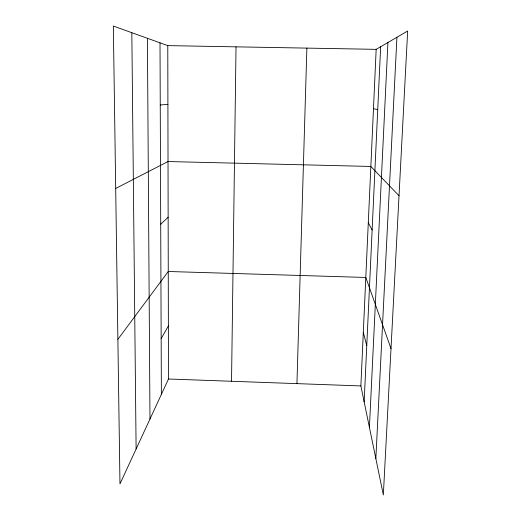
<?xml version="1.0" encoding="UTF-8"?>
<svg xmlns="http://www.w3.org/2000/svg" width="521" height="521" viewBox="0 0 521 521"><rect width="100%" height="100%" fill="white"/><g stroke="black" fill="none" stroke-linecap="round" stroke-linejoin="round"><path stroke-width="0.78" d="M231.532 381.274L236.026 46.844M296.937 383.632L306.876 48.108M360.871 385.937L376.169 49.352L407.656 31.013L383.339 494.95L360.871 385.937L168.485 379.001L119.973 483.918L113.344 26.05L167.782 45.62L376.169 49.352M364.153 401.873L380.649 46.74M369.422 427.422L387.917 42.507M375.843 458.591L396.93 37.258M161.158 338.657L168.374 325.951M117.883 339.321L168.257 271.493L365.801 277.459L391.01 348.601M160.709 224.193L168.146 217.237M115.695 188.459L168.023 161.543L370.841 166.453L399.021 195.753M160.247 104.995L167.905 104.356M373.466 108.694L377.725 109.592M368.288 222.688L372.131 230.028M363.3 332.418L366.764 345.618M131.826 32.693L136.111 449.011M147.404 38.3L149.983 419.027M160.006 42.826L161.373 394.39M167.782 45.62L168.485 379.001"/></g></svg>
